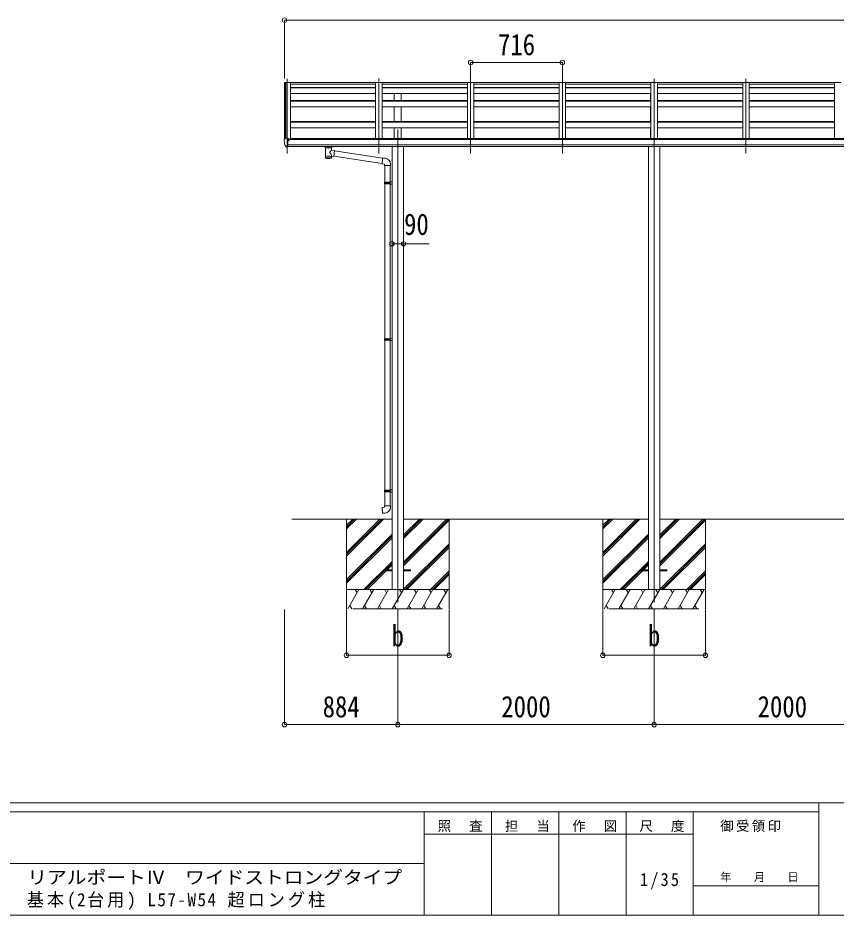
# Model space of a CAD drawing. Units: millimetres at full size, sheet at 1:35; some dimension numbers follow another scale. Extents: x -9783 to 9892, y -6828 to 6752.
# Drawn here: x 36 to 6420, y -6828 to 168 of the extents above; entities that cross this region are included whole.
import ezdxf
from ezdxf.enums import TextEntityAlignment as Align

# ---------------------------------------------------------------- set-up
doc = ezdxf.new("R2010")
doc.units = ezdxf.units.MM
doc.header["$LTSCALE"] = 35
doc.header["$PDMODE"] = 32
doc.header["$PDSIZE"] = 35
for name, color, linetype, lineweight in [('0-0_0', 7, 'Continuous', 9), ('0-1_本体', 4, 'Continuous', 9), ('0-2_部品', 7, 'Continuous', 9), ('0-8_PARTS2', 2, 'Continuous', 9), ('0-A_寸法', 6, 'Continuous', 9), ('F-0_240', 7, 'Continuous', 9)]:
    doc.layers.add(name, color=color, linetype=linetype, lineweight=lineweight)
doc.styles.add('ＭＳ ゴシック', font='')
doc.styles.get('ＭＳ ゴシック').set_extended_font_data('MS Gothic')

msp = doc.modelspace()

# ---------------------------------------------------------------- linework, layer by layer
at = {"layer": '0-0_0'}
for p, q in [((2174.19, -3739.43), (2954.99, -3739.43)), ((2600.19, -3739.43), (2600.19, -4439.43)), ((2600.19, -4000.16), (2860.92, -3739.43)), ((2600.19, -4014.3), (2875.06, -3739.43)), ((2600.19, -4028.44), (2889.2, -3739.43)), ((2600.19, -3816.31), (2677.07, -3739.43)), ((2600.19, -3802.17), (2662.93, -3739.43)), ((2600.19, -3788.02), (2648.79, -3739.43)), ((3045.39, -4075.45), (3381.42, -3739.43)), ((3045.39, -4089.6), (3395.56, -3739.43)), ((3045.39, -3891.61), (3197.57, -3739.43)), ((3045.39, -3877.47), (3183.43, -3739.43)), ((3045.39, -3863.32), (3169.29, -3739.43)), ((3045.39, -3739.43), (4954.99, -3739.43)), ((3045.39, -4103.74), (3400.19, -3748.94)), ((3400.19, -3739.43), (3400.19, -4439.43)), ((4600.19, -3739.43), (4600.19, -4439.43)), ((4600.19, -4000.16), (4860.92, -3739.43)), ((4600.19, -4014.3), (4875.06, -3739.43)), ((4600.19, -4028.44), (4889.2, -3739.43)), ((4600.19, -3816.31), (4677.07, -3739.43)), ((4600.19, -3802.17), (4662.93, -3739.43)), ((4600.19, -3788.02), (4648.79, -3739.43)), ((5045.39, -4075.45), (5381.42, -3739.43)), ((5045.39, -4089.6), (5395.56, -3739.43)), ((5045.39, -3891.61), (5197.57, -3739.43)), ((5045.39, -3877.47), (5183.43, -3739.43)), ((5045.39, -3863.32), (5169.29, -3739.43)), ((5045.39, -3739.43), (6954.99, -3739.43)), ((5045.39, -4103.74), (5400.19, -3748.94)), ((5400.19, -3739.43), (5400.19, -4439.43)), ((2600.19, -4212.29), (2954.99, -3857.49)), ((2600.19, -4226.43), (2954.99, -3871.63)), ((2600.19, -4240.57), (2954.99, -3885.77)), ((4600.19, -4212.29), (4954.99, -3857.49)), ((4600.19, -4226.43), (4954.99, -3871.63)), ((4600.19, -4240.57), (4954.99, -3885.77)), ((3045.39, -4287.59), (3400.19, -3932.79)), ((3057.69, -4289.43), (3400.19, -3946.93)), ((3071.83, -4289.43), (3400.19, -3961.07)), ((5045.39, -4287.59), (5400.19, -3932.79)), ((5057.69, -4289.43), (5400.19, -3946.93)), ((5071.83, -4289.43), (5400.19, -3961.07)), ((2735.18, -4289.43), (2954.99, -4069.62)), ((2903.84, -4134.92), (2954.99, -4083.76)), ((2917.98, -4134.92), (2954.99, -4097.9)), ((4735.18, -4289.43), (4954.99, -4069.62)), ((4903.84, -4134.92), (4954.99, -4083.76)), ((4917.98, -4134.92), (4954.99, -4097.9)), ((2749.32, -4289.43), (2900.19, -4138.56)), ((2763.47, -4289.43), (2908.98, -4143.92)), ((3255.68, -4289.43), (3400.19, -4144.92)), ((3269.82, -4289.43), (3400.19, -4159.06)), ((3283.97, -4289.43), (3400.19, -4173.2)), ((4749.32, -4289.43), (4900.19, -4138.56)), ((4763.47, -4289.43), (4908.98, -4143.92)), ((5255.68, -4289.43), (5400.19, -4144.92)), ((5269.82, -4289.43), (5400.19, -4159.06)), ((5283.97, -4289.43), (5400.19, -4173.2)), ((3400.19, -4289.43), (2600.19, -4289.43)), ((2610.48, -4439.43), (2697.08, -4289.43)), ((2682.08, -4315.41), (2667.08, -4289.43)), ((2725.95, -4439.43), (2812.55, -4289.43)), ((2797.55, -4315.41), (2782.55, -4289.43)), ((2841.42, -4439.43), (2928.02, -4289.43)), ((2913.02, -4315.41), (2898.02, -4289.43)), ((2956.89, -4439.43), (3043.49, -4289.43)), ((3028.49, -4315.41), (3013.49, -4289.43)), ((3072.36, -4439.43), (3158.96, -4289.43)), ((3143.96, -4315.41), (3128.96, -4289.43)), ((3187.83, -4439.43), (3274.43, -4289.43)), ((3244.43, -4289.43), (3259.43, -4315.41)), ((3303.3, -4439.43), (3389.9, -4289.43)), ((3359.9, -4289.43), (3374.9, -4315.41)), ((5400.19, -4289.43), (4600.19, -4289.43)), ((4610.48, -4439.43), (4697.08, -4289.43)), ((4682.08, -4315.41), (4667.08, -4289.43)), ((4725.95, -4439.43), (4812.55, -4289.43)), ((4797.55, -4315.41), (4782.55, -4289.43)), ((4841.42, -4439.43), (4928.02, -4289.43)), ((4913.02, -4315.41), (4898.02, -4289.43)), ((4956.89, -4439.43), (5043.49, -4289.43)), ((5028.49, -4315.41), (5013.49, -4289.43)), ((5072.36, -4439.43), (5158.96, -4289.43)), ((5143.96, -4315.41), (5128.96, -4289.43)), ((5187.83, -4439.43), (5274.43, -4289.43)), ((5244.43, -4289.43), (5259.43, -4315.41)), ((5303.3, -4439.43), (5389.9, -4289.43)), ((5359.9, -4289.43), (5374.9, -4315.41)), ((2625.48, -4413.45), (2640.48, -4439.43)), ((2650.19, -4439.43), (3350.19, -4439.43)), ((2740.95, -4413.45), (2755.95, -4439.43)), ((2856.42, -4413.45), (2871.42, -4439.43)), ((2971.89, -4413.45), (2986.89, -4439.43)), ((3087.36, -4413.45), (3102.36, -4439.43)), ((3202.83, -4413.45), (3217.83, -4439.43)), ((3318.3, -4413.45), (3333.3, -4439.43)), ((4625.48, -4413.45), (4640.48, -4439.43)), ((4650.19, -4439.43), (5350.19, -4439.43)), ((4740.95, -4413.45), (4755.95, -4439.43)), ((4856.42, -4413.45), (4871.42, -4439.43)), ((4971.89, -4413.45), (4986.89, -4439.43)), ((5087.36, -4413.45), (5102.36, -4439.43)), ((5202.83, -4413.45), (5217.83, -4439.43)), ((5318.3, -4413.45), (5333.3, -4439.43))]:
    msp.add_line(p, q, dxfattribs=at)
at = {"layer": '0-1_本体'}
for p, q in [((2116.2, -335.51), (2116.19, -776.57)), ((2117.14, -334.63), (2124.97, -334.22)), ((2125.19, -334.3), (2125.19, -770.03)), ((2125.27, -334.41), (2125.89, -336.03)), ((2163.19, -334.21), (2163.19, -779.83)), ((2163.19, -347.21), (2827.19, -347.21)), ((2827.19, -334.21), (2827.19, -773.3)), ((2877.19, -334.21), (2827.19, -334.21)), ((2877.19, -334.21), (2877.19, -773.3)), ((2877.19, -347.21), (3543.19, -347.21)), ((3543.19, -334.21), (3543.19, -773.3)), ((3593.19, -334.21), (3543.19, -334.21)), ((3593.19, -334.21), (3593.19, -773.3)), ((3593.19, -347.21), (4259.19, -347.21)), ((4259.19, -334.21), (4259.19, -773.3)), ((4309.19, -334.21), (4259.19, -334.21)), ((4309.19, -334.21), (4309.19, -773.3)), ((4309.19, -347.21), (4975.19, -347.21)), ((4975.19, -334.21), (4975.19, -773.3)), ((5025.19, -334.21), (4975.19, -334.21)), ((5025.19, -334.21), (5025.19, -773.3)), ((5025.19, -347.21), (5691.19, -347.21)), ((5691.19, -334.21), (5691.19, -773.3)), ((5741.19, -334.21), (5691.19, -334.21)), ((5741.19, -334.21), (5741.19, -773.3)), ((5741.19, -347.21), (6407.19, -347.21)), ((6407.19, -334.21), (6407.19, -773.3)), ((6457.19, -334.21), (6407.19, -334.21)), ((2163.19, -373.88), (2827.19, -373.88)), ((2163.19, -376.51), (2827.19, -376.51)), ((2877.19, -373.88), (3543.19, -373.88)), ((2877.19, -376.51), (3543.19, -376.51)), ((3593.19, -373.88), (4259.19, -373.88)), ((3593.19, -376.51), (4259.19, -376.51)), ((4309.19, -373.88), (4975.19, -373.88)), ((4309.19, -376.51), (4975.19, -376.51)), ((5025.19, -373.88), (5691.19, -373.88)), ((5025.19, -376.51), (5691.19, -376.51)), ((5741.19, -373.88), (6407.19, -373.88)), ((5741.19, -376.51), (6407.19, -376.51)), ((2163.19, -421.24), (2827.19, -421.24)), ((2163.19, -474.89), (2827.19, -474.89)), ((2163.19, -480.54), (2827.19, -480.54)), ((2877.19, -421.24), (3543.19, -421.24)), ((2877.19, -474.89), (3543.19, -474.89)), ((2877.19, -480.54), (3543.19, -480.54)), ((2972.69, -474.97), (2972.69, -421.24)), ((3027.69, -474.97), (3027.69, -421.24)), ((3593.19, -421.24), (4259.19, -421.24)), ((3593.19, -474.89), (4259.19, -474.89)), ((3593.19, -480.54), (4259.19, -480.54)), ((4309.19, -421.24), (4975.19, -421.24)), ((4309.19, -474.89), (4975.19, -474.89)), ((4309.19, -480.54), (4975.19, -480.54)), ((4972.69, -474.97), (4972.69, -421.24)), ((5025.19, -421.24), (5691.19, -421.24)), ((5025.19, -474.89), (5691.19, -474.89)), ((5025.19, -480.54), (5691.19, -480.54)), ((5027.69, -474.97), (5027.69, -421.24)), ((5741.19, -421.24), (6407.19, -421.24)), ((5741.19, -474.89), (6407.19, -474.89)), ((5741.19, -480.54), (6407.19, -480.54)), ((2163.19, -524.54), (2827.19, -524.54)), ((2877.19, -524.54), (3543.19, -524.54)), ((2972.69, -638.63), (2972.69, -524.54)), ((3027.69, -638.63), (3027.69, -524.54)), ((3593.19, -524.54), (4259.19, -524.54)), ((4309.19, -524.54), (4975.19, -524.54)), ((4972.69, -638.63), (4972.69, -524.54)), ((5025.19, -524.54), (5691.19, -524.54)), ((5027.69, -638.63), (5027.69, -524.54)), ((5741.19, -524.54), (6407.19, -524.54)), ((2163.19, -638.52), (2827.19, -638.52)), ((2163.19, -645.42), (2827.19, -645.42)), ((2163.19, -688.97), (2827.19, -688.97)), ((2877.19, -638.52), (3543.19, -638.52)), ((2877.19, -645.42), (3543.19, -645.42)), ((2877.19, -688.97), (3543.19, -688.97)), ((2972.69, -773.3), (2972.69, -688.97)), ((3027.69, -773.3), (3027.69, -688.97)), ((3593.19, -638.52), (4259.19, -638.52)), ((3593.19, -645.42), (4259.19, -645.42)), ((3593.19, -688.97), (4259.19, -688.97)), ((4309.19, -638.52), (4975.19, -638.52)), ((4309.19, -645.42), (4975.19, -645.42)), ((4309.19, -688.97), (4975.19, -688.97)), ((4972.69, -773.3), (4972.69, -688.97)), ((5025.19, -638.52), (5691.19, -638.52)), ((5025.19, -645.42), (5691.19, -645.42)), ((5025.19, -688.97), (5691.19, -688.97)), ((5027.69, -773.3), (5027.69, -688.97)), ((5741.19, -638.52), (6407.19, -638.52)), ((5741.19, -645.42), (6407.19, -645.42)), ((5741.19, -688.97), (6407.19, -688.97)), ((7857.69, -779.83), (2142.69, -779.83)), ((2142.69, -821.43), (7857.69, -821.43)), ((7857.69, -833.28), (2142.69, -833.21)), ((2168.19, -779.83), (2168.19, -773.3)), ((7834.19, -773.3), (2168.19, -773.3)), ((2954.99, -833.37), (2954.99, -4289.45)), ((3045.39, -833.37), (3045.39, -4289.45)), ((4954.99, -833.37), (4954.99, -4289.45)), ((5045.39, -833.37), (5045.39, -4289.45))]:
    msp.add_line(p, q, dxfattribs=at)
msp.add_lwpolyline([(2125.89, -770.03), (2125.89, -334.21), (2163.19, -334.21)], dxfattribs=at)
msp.add_circle((2150.16, -784.94), 3, dxfattribs=at)
for centre, radius, start, end in [((2117.19, -335.63), 1, 93, 173.32986), ((2124.99, -334.52), 0.301, 21.06327, 92.86679)]:
    msp.add_arc(centre, radius, start, end, dxfattribs=at)
at = {"layer": '0-2_部品', "color": 4}
for p, q in [((2827.19, -334.22), (2161.19, -334.22)), ((3543.19, -334.22), (2877.19, -334.22)), ((4259.19, -334.22), (3593.19, -334.22)), ((4975.19, -334.22), (4309.19, -334.22)), ((5686.26, -334.22), (5025.19, -334.22)), ((6407.19, -334.22), (5736.26, -334.22)), ((2900.19, -4134.93), (2900.19, -4143.93)), ((2900.19, -4134.93), (2955.19, -4134.93)), ((2900.19, -4143.93), (2955.19, -4143.93)), ((3045.19, -4134.93), (3100.19, -4134.93)), ((3045.19, -4143.93), (3100.19, -4143.93)), ((3100.19, -4134.93), (3100.19, -4143.93)), ((4900.19, -4134.93), (4900.19, -4143.93)), ((4900.19, -4134.93), (4955.19, -4134.93)), ((4900.19, -4143.93), (4955.19, -4143.93)), ((5045.19, -4134.93), (5100.19, -4134.93)), ((5045.19, -4143.93), (5100.19, -4143.93)), ((5100.19, -4134.93), (5100.19, -4143.93))]:
    msp.add_line(p, q, dxfattribs=at)
at = {"layer": '0-2_部品'}
for p, q in [((2114.19, -779.4), (2114.19, -780.03)), ((2121.1, -770.6), (2117.03, -776.41)), ((2128.57, -836.72), (2118.82, -821.34)), ((2134.69, -838.44), (2130.98, -838.21)), ((2134.69, -838.44), (2136.19, -838.53)), ((2136.19, -838.53), (2136.19, -770.03)), ((2137.69, -770.95), (2136.19, -770.95)), ((2142.69, -779.77), (2136.19, -779.37)), ((2136.19, -836.34), (2136.69, -836.34)), ((2136.69, -836.34), (2137.19, -835.34)), ((2142.69, -835.34), (2137.19, -835.34)), ((2137.69, -770.95), (2137.69, -777.12)), ((2147.36, -772.45), (2137.69, -771.73)), ((2137.69, -774.72), (2151.69, -774.78)), ((2147.16, -784.95), (2147.69, -784.95)), ((2147.69, -784.95), (2147.99, -784.95)), ((2148.19, -774.76), (2148.19, -772.86)), ((2152.69, -775.88), (2152.69, -779.84)), ((2432.19, -840.39), (2432.19, -833.22)), ((2486.19, -840.39), (2486.19, -833.22)), ((2436.29, -844.89), (2436.27, -925.18)), ((2482.09, -862.46), (2482.09, -844.88)), ((2507.31, -866.37), (2482.09, -862.46)), ((2482.11, -925.18), (2482.09, -908.55)), ((2482.09, -908.8), (2500.29, -911.63)), ((2507.31, -866.37), (2500.29, -911.63)), ((2880.92, -926.31), (2507.01, -868.31)), ((2877.25, -968.25), (2500.57, -909.81)), ((2901.91, -926.38), (2881.08, -924.55)), ((2942.99, -982.12), (2942.99, -971.2)), ((2896.99, -982.12), (2942.99, -982.12)), ((2898.99, -981.37), (2898.99, -1113.68)), ((2940.99, -981.37), (2940.99, -1111.12)), ((2896.99, -1115.68), (2897.99, -1113.68)), ((2896.99, -1115.68), (2940.99, -1115.68)), ((2896.99, -1115.68), (2896.99, -1123.68)), ((2897.99, -1113.68), (2940.99, -1113.68)), ((2936.51, -1115.68), (2936.08, -1113.68)), ((2938.99, -1111.18), (2954.99, -1110.71)), ((2938.99, -1113.18), (2938.99, -1111.18)), ((2938.99, -1113.18), (2940.99, -1113.18)), ((2954.99, -1110.71), (2954.99, -1128.65)), ((2896.99, -1123.68), (2940.99, -1123.68)), ((2896.99, -1123.68), (2897.99, -1125.68)), ((2897.99, -1125.68), (2940.99, -1125.68)), ((2898.99, -1125.68), (2898.99, -2333.43)), ((2938.99, -1128.18), (2938.99, -1126.18)), ((2938.99, -1128.18), (2954.99, -1128.65)), ((2940.99, -1128.24), (2940.99, -2330.87)), ((2896.99, -2335.43), (2897.99, -2333.43)), ((2896.99, -2335.43), (2940.99, -2335.43)), ((2896.99, -2335.43), (2896.99, -2343.43)), ((2896.99, -2343.43), (2940.99, -2343.43)), ((2896.99, -2343.43), (2897.99, -2345.43)), ((2897.99, -2333.43), (2940.99, -2333.43)), ((2897.99, -2345.43), (2940.99, -2345.43)), ((2898.99, -2345.43), (2898.99, -3515.03)), ((2936.51, -2335.43), (2936.08, -2333.43)), ((2938.99, -2330.93), (2954.99, -2330.45)), ((2938.99, -2332.93), (2938.99, -2330.93)), ((2938.99, -2332.93), (2940.99, -2332.93)), ((2938.99, -2347.93), (2938.99, -2345.93)), ((2938.99, -2347.93), (2954.99, -2348.4)), ((2940.99, -2347.98), (2940.99, -3512.47)), ((2954.99, -2330.45), (2954.99, -2348.4)), ((2896.99, -3517.03), (2897.99, -3515.03)), ((2896.99, -3517.03), (2940.99, -3517.03)), ((2896.99, -3517.03), (2896.99, -3525.03)), ((2896.99, -3525.03), (2940.99, -3525.03)), ((2896.99, -3525.03), (2897.99, -3527.03)), ((2897.99, -3515.03), (2940.99, -3515.03)), ((2897.99, -3527.03), (2940.99, -3527.03)), ((2898.99, -3527.03), (2898.99, -3637.03)), ((2936.51, -3517.03), (2936.08, -3515.03)), ((2938.99, -3512.53), (2954.99, -3512.05)), ((2938.99, -3514.53), (2938.99, -3512.53)), ((2938.99, -3514.53), (2940.99, -3514.53)), ((2938.99, -3529.53), (2938.99, -3527.53)), ((2938.99, -3529.53), (2954.99, -3530)), ((2940.99, -3529.58), (2940.99, -3637.03)), ((2954.99, -3512.05), (2954.99, -3530)), ((2896.99, -3637.03), (2942.99, -3637.03)), ((2896.99, -3647.03), (2896.99, -3637.03)), ((2942.99, -3637.03), (2942.99, -3647.94))]:
    msp.add_line(p, q, dxfattribs=at)
for points in [[(2136.19, -770.03), (2124.19, -770.03), (2121.86, -770.18)], [(2136.19, -824.64), (2139.35, -824.24), (2142.69, -823.81)], [(2142.69, -835.34), (2142.69, -777.12), (2137.69, -777.12)], [(2147.36, -772.45), (2147.53, -772.47), (2147.69, -772.5), (2147.83, -772.54), (2147.96, -772.59), (2148.06, -772.65), (2148.13, -772.72), (2148.18, -772.79), (2148.19, -772.86)], [(2147.99, -783.76), (2147.99, -784.95), (2152.69, -784.95)], [(2152.69, -783.33), (2152.69, -784.95), (2153.16, -784.95)], [(2432.23, -840.44), (2432.21, -840.09), (2432.45, -839.13), (2432.97, -838.25), (2433.78, -837.41), (2434.89, -836.61), (2436.29, -835.89)], [(2482.09, -835.9), (2482.32, -835.99), (2483.68, -836.73), (2484.79, -837.57), (2485.55, -838.44), (2486.01, -839.34), (2486.18, -840.23)], [(2432.23, -840.33), (2432.21, -840.69), (2432.45, -841.64), (2432.97, -842.53), (2433.78, -843.37), (2434.89, -844.16), (2436.29, -844.89)], [(2482.09, -844.88), (2482.32, -844.78), (2483.68, -844.05), (2484.79, -843.2), (2485.55, -842.33), (2486.01, -841.44), (2486.18, -840.55)], [(2881.08, -924.55), (2877.07, -970.38), (2896.99, -972.12), (2896.99, -982.12)], [(2936.51, -1115.68), (2936.51, -1123.68), (2936.08, -1125.68)], [(2938.99, -1126.18), (2940.99, -1126.18), (2940.99, -1113.18)], [(2936.51, -2335.43), (2936.51, -2343.43), (2936.08, -2345.43)], [(2938.99, -2345.93), (2940.99, -2345.93), (2940.99, -2332.93)], [(2936.51, -3517.03), (2936.51, -3525.03), (2936.08, -3527.03)], [(2938.99, -3527.53), (2940.99, -3527.53), (2940.99, -3514.53)], [(2901.91, -3692.77), (2881.08, -3694.59), (2877.07, -3648.77), (2896.99, -3647.03)]]:
    msp.add_lwpolyline(points, dxfattribs=at)
for centre, radius, start, end in [((2117.19, -779.4), 3, 93, 180), ((2306.68, -780.03), 192.49, 180.0008, 192.1233), ((2121.42, -819.84), 3, 191.83348, 210), ((2121.92, -771.17), 1, 93.5, 145), ((2131.17, -835.22), 3, 210, 266.5), ((2150.19, -784.95), 2.5, 151.64236, 180), ((2150.19, -784.95), 2.5, 0, 151.64236), ((2449.26, -885.6), 51.38, 92.46126, 104.61963), ((2459.2, -989.74), 155.94, 85.53149, 94.46851), ((2469.15, -885.6), 51.38, 75.38037, 87.53874), ((2897.99, -971.2), 45, 0, 85), ((2897.99, -3647.94), 45, 275, 0)]:
    msp.add_arc(centre, radius, start, end, dxfattribs=at)
for centre, major_axis, ratio, start_param, end_param in [((2151.69, -775.88), (-0.02, 1.1), 0.906239, 4.6917496, 6.2625459), ((2459.19, -846.08), (-22.91, -0.42), 0.072511, 4.711586, 6.2823824), ((2459.21, -844.45), (-22.91, -0.42), 0.072511, 4.711586, 6.2823824), ((2459.17, -844.46), (22.92, -0.42), 0.07247, 0.0008089, 1.5716053), ((2459.17, -846.08), (22.92, -0.42), 0.07247, 0.0008089, 1.5716053), ((2459.19, -882.01), (-22.81, 26.62), 0.234429, 3.1563334, 4.5976381), ((2461.74, -884.66), (20.32, 22.25), 0.045535, 4.9756507, 6.2441899), ((2470.19, -840.39), (16, 0), 0.361356, 0, 0.0194874), ((2470.19, -840.39), (16, 0), 0.361356, 6.2636979, 6.2831853), ((2459.19, -925.18), (22.92, 0), 0.101955, 6.2829723, 9.4248207), ((2459.19, -925.18), (22.92, 0), 0.101955, 3.1415499, 6.2833984), ((2459.19, -912.74), (22.91, 0), 0.122865, 6.2831853, 9.424778)]:
    msp.add_ellipse(centre, major_axis=major_axis, ratio=ratio, start_param=start_param, end_param=end_param, dxfattribs=at)
at = {"layer": '0-8_PARTS2'}
for p, q in [((2136.19, -308), (2136.19, -889.36)), ((2852.19, -889.36), (2852.19, -304.02)), ((3568.19, -889.36), (3568.19, -304.02)), ((4284.19, -889.36), (4284.19, -304.02)), ((5000.19, -889.36), (5000.19, -304.02)), ((5716.19, -889.36), (5716.19, -304.02)), ((3000.19, -700.56), (3000.19, -4389.46)), ((5000.19, -700.56), (5000.19, -4389.46))]:
    msp.add_line(p, q, dxfattribs=at)
at = {"layer": '0-A_寸法'}
for p, q in [((2116.19, 150.64), (2116.19, -304.02)), ((2116.19, 150.64), (7884.19, 150.64)), ((3568.19, -179.5), (3568.19, -304.02)), ((3568.19, -179.5), (4284.19, -179.5)), ((4284.19, -179.5), (4284.19, -304.02)), ((2954.99, -1592.8), (3045.39, -1592.8)), ((3045.39, -1592.8), (3245.39, -1592.8)), ((2116.19, -5342.82), (2116.19, -4445.91)), ((2600.19, -4802.45), (2600.19, -4445.91)), ((3000.19, -5342.82), (3000.19, -4445.91)), ((3400.19, -4802.45), (3400.19, -4445.91)), ((4600.19, -4802.45), (4600.19, -4445.91)), ((5000.19, -5342.82), (5000.19, -4445.91)), ((5400.19, -4802.45), (5400.19, -4445.91)), ((2600.19, -4802.45), (3400.19, -4802.45)), ((4600.19, -4802.45), (5400.19, -4802.45)), ((2116.19, -5342.82), (3000.19, -5342.82)), ((3000.19, -5342.82), (5000.19, -5342.82)), ((5000.19, -5342.82), (7000.19, -5342.82))]:
    msp.add_line(p, q, dxfattribs=at)
for p in [(2116.19, 150.64), (3568.19, -179.5), (4284.19, -179.5), (2954.99, -1592.8), (3045.39, -1592.8), (2600.19, -4802.45), (3400.19, -4802.45), (4600.19, -4802.45), (5400.19, -4802.45), (2116.19, -5342.82), (3000.19, -5342.82), (5000.19, -5342.82)]:
    msp.add_point(p, dxfattribs=at)
at = {"layer": 'F-0_240', "color": 5}
for p, q in [((-9783.03, -5953.1), (9396.97, -5953.1)), ((6285.75, -5953.1), (6285.75, -6828.1)), ((-9783.03, -6023.1), (6285.75, -6023.1)), ((3205.75, -6023.1), (3205.75, -6828.1)), ((3730.75, -6023.1), (3730.75, -6828.1)), ((4255.75, -6023.1), (4255.75, -6828.1)), ((4780.75, -6023.1), (4780.75, -6828.1)), ((5305.75, -6023.1), (5305.75, -6828.1)), ((3205.75, -6198.1), (5305.75, -6198.1)), ((-3969.25, -6425.6), (3205.75, -6425.6)), ((5305.75, -6600.6), (6285.75, -6600.6)), ((-9783.03, -6828.1), (9396.97, -6828.1))]:
    msp.add_line(p, q, dxfattribs=at)

# ---------------------------------------------------------------- texts
at = {"layer": '0-A_寸法', "color": 7, "style": 'ＭＳ ゴシック', "width": 0.85}
for s, p in [('716', (3781.82, -172.5)), ('90', (3049.14, -1573.8)), ('b', (2952.07, -4783.45)), ('b', (4952.07, -4783.45)), ('884', (2413.82, -5335.82)), ('2000', (3807.69, -5335.82)), ('2000', (5807.69, -5335.82))]:
    msp.add_text(s, height=166.8, dxfattribs=at).set_placement(p, align=Align.BOTTOM_LEFT)
at = {"layer": 'F-0_240', "style": 'ＭＳ ゴシック', "width": 1.1}
msp.add_text('リアルポートⅣ\u3000ワイドストロングタイプ', height=102.6, dxfattribs=at).set_placement((109.35, -6616.22), align=Align.BOTTOM_LEFT)
at = {"layer": 'F-0_240', "style": 'ＭＳ ゴシック'}
msp.add_text('年\u3000\u3000月\u3000\u3000日', height=64.15, dxfattribs=at).set_placement((5515.76, -6583.1), align=Align.BOTTOM_LEFT)
at = {"layer": 'F-0_240', "attachment_point": 7, "style": 'ＭＳ ゴシック'}
for s, insert, char_height in [('\\T1.17;照\u3000査', (3310.76, -6180.6), 76.98), ('\\T1.17;担\u3000当', (3835.76, -6180.6), 76.98), ('\\T1.17;作\u3000図', (4360.75, -6180.6), 76.98), ('\\T1.17;尺\u3000度', (4885.76, -6180.6), 76.98), ('\\T1.17;御受領印', (5515.75, -6180.6), 76.98), ('\\T1.28;\\W0.9;1/35', (4890.13, -6626.85), 102.6), ('\\T1.18;\\W0.95;基本(2台用)\\~L57-W54\\~超ロング柱', (105.77, -6786.55), 102.6)]:
    msp.add_mtext(s, dxfattribs=dict(at, insert=insert, char_height=char_height))

doc.saveas('drawing.dxf')
